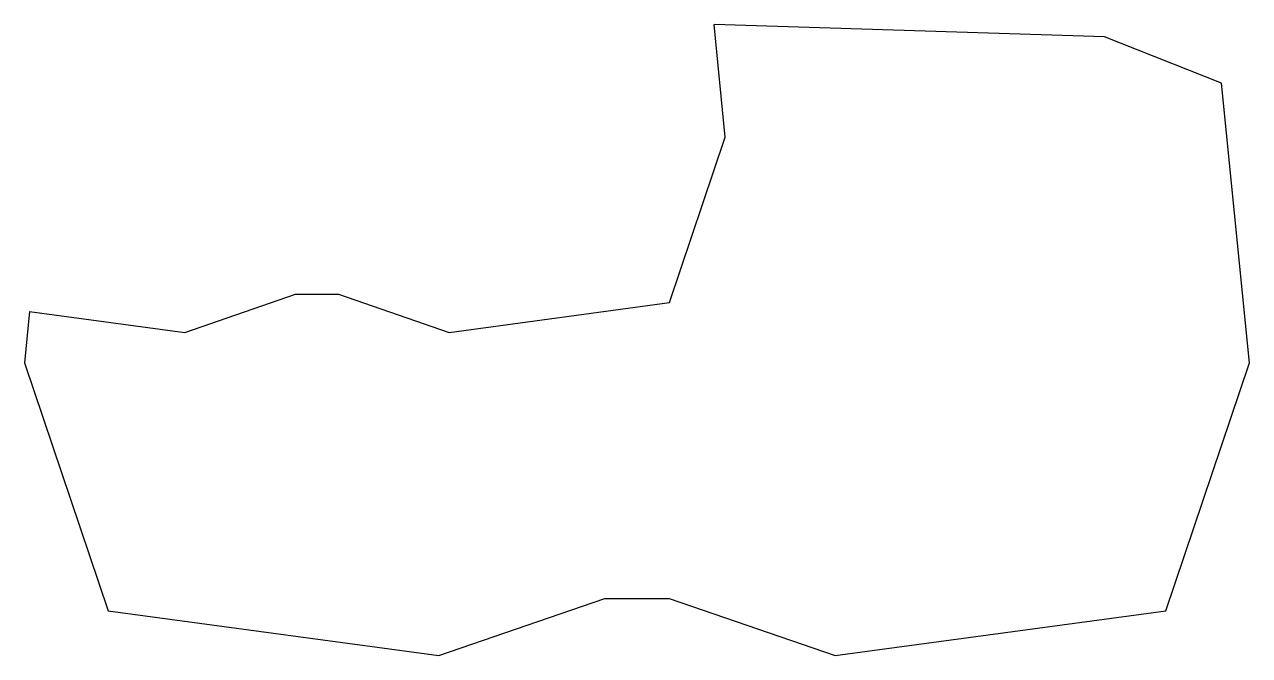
# Model space of a CAD drawing. Header units: millimetres. Extents: x 125 to 564, y -348 to -121.
import ezdxf

# ---------------------------------------------------------------- set-up
doc = ezdxf.new("R2010")
doc.units = ezdxf.units.MM

msp = doc.modelspace()

# ---------------------------------------------------------------- linework, layer by layer
for p, q in [((512.29, -125.91), (372.18, -121.46)), ((376.24, -161.9), (372.18, -121.46)), ((554.3, -142.57), (512.29, -125.91)), ((564.36, -242.85), (554.3, -142.57)), ((356.25, -221.28), (376.24, -161.9)), ((182.29, -231.95), (222.01, -218.28)), ((222.01, -218.28), (237.38, -218.28)), ((237.38, -218.28), (277.1, -231.95)), ((277.1, -231.95), (356.25, -221.28)), ((126.57, -224.44), (124.72, -242.85)), ((126.57, -224.44), (182.29, -231.95)), ((124.72, -242.85), (154.71, -331.92)), ((534.37, -331.92), (564.36, -242.85)), ((273.44, -347.93), (333.01, -327.41)), ((333.01, -327.41), (356.07, -327.41)), ((356.07, -327.41), (415.64, -347.93)), ((154.71, -331.92), (273.44, -347.93)), ((415.64, -347.93), (534.37, -331.92))]:
    msp.add_line(p, q)

doc.saveas('drawing.dxf')
